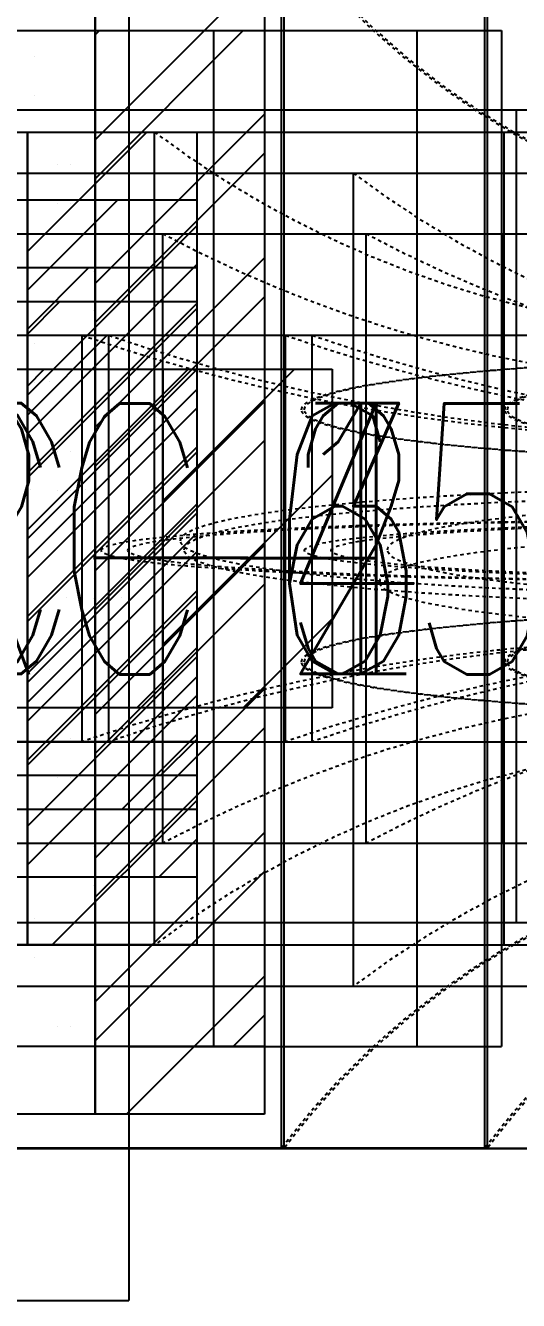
# Model space of a CAD drawing. Header units: inches. Extents: x -31 to 122, y -49 to 49.
# Drawn here: x 55.95 to 70.5, y -22.5 to 15.15 of the extents above; entities that cross this region are included whole.
import ezdxf
from ezdxf.enums import TextEntityAlignment as Align

# ---------------------------------------------------------------- set-up
doc = ezdxf.new("R2010")
doc.units = ezdxf.units.IN
doc.header["$MEASUREMENT"] = 0
doc.linetypes.add('HIDDEN4', pattern=[0.09375, 0.0625, -0.03125])
for name, color, linetype in [('M-BLKA', 4, 'Continuous'), ('M-TRBX-AIRT', 4, 'Continuous'), ('M-TRBX-WTRT', 4, 'Continuous')]:
    doc.layers.add(name, color=color, linetype=linetype)
doc.styles.add('BRA-NRW1', font='romans.shx', dxfattribs={"width": 0.65, "height": 8})

# ---------------------------------------------------------------- blocks, each defined once
blk = doc.blocks.new('HVIF18')
for p, q in [((47, 12), (58, 12)), ((58, 12), (58, -12)), ((47, -12), (58, -12))]:
    blk.add_line(p, q)
blk = doc.blocks.new('HVIF24')
for p, q in [((59, 22.5), (59, -22.5)), ((59, 15), (70, 15)), ((61.5, 15), (61.5, -15)), ((67.5, 15), (67.5, -15)), ((70, 15), (70, -15)), ((59, -15), (70, -15)), ((11, -22.5), (59, -22.5))]:
    blk.add_line(p, q)
blk = doc.blocks.new('hvtb19')
for p, q in [((8, 15), (58, 15)), ((58, 15), (58, -15)), ((58, -15), (8, -15))]:
    blk.add_line(p, q)
at = {"color": 4}
for p, q in [((56.887, 9.905), (56.887, 9.905)), ((57.948, 6.723), (57.948, 6.723)), ((56.887, 1.419), (56.887, 1.419)), ((57.948, -1.763), (57.948, -1.763)), ((56.887, -7.066), (56.887, -7.066)), ((57.948, -10.248), (57.948, -10.248))]:
    blk.add_line(p, q, dxfattribs=at)
blk = doc.blocks.new('hvtb16c')
for p, q in [((6, 12), (56, 12)), ((56, 12), (61, 12)), ((56, -12), (56, 12)), ((56, 12), (56, -12)), ((61, 12), (61, -12)), ((56, -12), (6, -12)), ((61, -12), (56, -12))]:
    blk.add_line(p, q)
at = {"color": 9}
for p, q in [((56, 8.477), (59.523, 12)), ((56, 4.235), (61, 9.235)), ((56, -0.008), (61, 4.992)), ((56, -4.251), (61, 0.749)), ((56, -8.493), (61, -3.493)), ((56.736, -12), (61, -7.736))]:
    blk.add_line(p, q, dxfattribs=at)
at = {"color": 0}
blk.add_line((60.979, -12), (61, -11.979), dxfattribs=at)
blk = doc.blocks.new('hvtb16')
for p, q in [((6, 12), (56, 12)), ((56, 12), (56, -12)), ((56, -12), (6, -12))]:
    blk.add_line(p, q)
blk = doc.blocks.new('hvtb14c')
for p, q in [((6, 10), (56, 10)), ((56, 10), (56, -10)), ((56, 10), (61, 10)), ((56, -10), (56, 10)), ((61, 10), (61, -10)), ((56, -10), (6, -10)), ((61, -10), (56, -10))]:
    blk.add_line(p, q)
at = {"color": 9}
for p, q in [((56, 7.33), (58.67, 10)), ((56, 3.087), (61, 8.087)), ((56, -1.155), (61, 3.845)), ((56, -5.398), (61, -0.398)), ((56, -9.64), (61, -4.64)), ((59.883, -10), (61, -8.883))]:
    blk.add_line(p, q, dxfattribs=at)
blk = doc.blocks.new('hvtb14')
for p, q in [((6, 10), (56, 10)), ((56, 10), (56, -10)), ((56, -10), (6, -10))]:
    blk.add_line(p, q)
blk = doc.blocks.new('hvtb12c')
for p, q in [((6, 8), (56, 8)), ((56, 8), (61, 8)), ((56, -8), (56, 8)), ((56, 8), (56, -8)), ((61, 8), (61, -8)), ((56, -8), (6, -8)), ((61, -8), (56, -8))]:
    blk.add_line(p, q)
at = {"color": 9}
for p, q in [((56, 6.183), (57.817, 8)), ((56, 1.94), (61, 6.94)), ((56, -2.302), (61, 2.698)), ((56, -6.545), (61, -1.545)), ((58.788, -8), (61, -5.788))]:
    blk.add_line(p, q, dxfattribs=at)
blk = doc.blocks.new('hvtb12')
for p, q in [((6, 8), (56, 8)), ((56, 8), (56, -8)), ((56, -8), (6, -8))]:
    blk.add_line(p, q)
blk = doc.blocks.new('hvtb10c')
for p, q in [((6, 7), (56, 7)), ((56, 7), (56, -7)), ((56, 7), (61, 7)), ((56, -7), (56, 7)), ((61, 7), (61, -7)), ((56, -7), (6, -7)), ((61, -7), (56, -7))]:
    blk.add_line(p, q)
at = {"color": 9}
for p, q in [((56, 6.036), (56.964, 7)), ((56, 1.793), (61, 6.793)), ((56, -2.45), (61, 2.55)), ((56, -6.692), (61, -1.692)), ((59.935, -7), (61, -5.935))]:
    blk.add_line(p, q, dxfattribs=at)
blk = doc.blocks.new('hvtb10')
for p, q in [((6, 7), (56, 7)), ((56, 7), (56, -7)), ((56, -7), (6, -7))]:
    blk.add_line(p, q)
blk = doc.blocks.new('hvtbeav1')
for p, q in [((40.408, 6), (58.408, 6)), ((58.408, 6), (94.408, 6)), ((58.408, -6), (58.408, 6)), ((40.408, -6), (58.408, -6)), ((58.408, -6), (94.408, -6))]:
    blk.add_line(p, q)
at = {"color": 4, "linetype": 'HIDDEN4'}
for centre, start, end in [((76.408, 58.5), 251.0754, 288.9246), ((76.408, -58.5), 71.0754, 108.9246)]:
    blk.add_arc(centre, 55.5, start, end, dxfattribs=at)
blk.add_ellipse((76.389, -0.354), major_axis=(-17.423, 0), ratio=0.051213, dxfattribs=at)
blk = doc.blocks.new('hvtb8c')
for p, q in [((6, 6), (56, 6)), ((56, 6), (56, -6)), ((56, 6), (61, 6)), ((56, -6), (56, 6)), ((61, 6), (61, -6)), ((56, -6), (6, -6)), ((61, -6), (56, -6))]:
    blk.add_line(p, q)
at = {"color": 9}
for p, q in [((56, 3.646), (58.354, 6)), ((56, -0.597), (61, 4.403)), ((56, -4.839), (61, 0.161)), ((59.082, -6), (61, -4.082))]:
    blk.add_line(p, q, dxfattribs=at)
blk = doc.blocks.new('hvtb8')
for p, q in [((6, 6), (56, 6)), ((56, 6), (56, -6)), ((56, -6), (6, -6))]:
    blk.add_line(p, q)
blk = doc.blocks.new('hvtb6c')
for p, q in [((6, 5), (56, 5)), ((56, 5), (56, -5)), ((56, 5), (61, 5)), ((56, -5), (56, 5)), ((61, 5), (61, -5)), ((56, -5), (6, -5)), ((61, -5), (56, -5))]:
    blk.add_line(p, q)
at = {"color": 9}
for p, q in [((56, 0.256), (60.744, 5)), ((56, 4.499), (56.501, 5)), ((56, -3.987), (61, 1.013)), ((59.229, -5), (61, -3.229))]:
    blk.add_line(p, q, dxfattribs=at)
blk = doc.blocks.new('hvtb6')
for p, q in [((6, 5), (56, 5)), ((56, 5), (56, -5)), ((56, -5), (6, -5))]:
    blk.add_line(p, q)
blk = doc.blocks.new('hvtb5c')
for p, q in [((10, 5), (60, 5)), ((60, 5), (60, -5)), ((60, 5), (65, 5)), ((60, -5), (60, 5)), ((65, 5), (65, -5)), ((60, -5), (10, -5)), ((65, -5), (60, -5))]:
    blk.add_line(p, q)
at = {"color": 9}
for p, q in [((60, 1.109), (63.891, 5)), ((60, -3.134), (65, 1.866)), ((62.376, -5), (65, -2.376))]:
    blk.add_line(p, q, dxfattribs=at)
at = {"color": 4}
for p, q in [((58.219, 3.571), (58.219, 3.571)), ((56.098, 1.45), (56.098, 1.45)), ((59.28, 0.389), (59.28, 0.389)), ((57.159, -1.732), (57.159, -1.732)), ((58.219, -4.914), (58.219, -4.914))]:
    blk.add_line(p, q, dxfattribs=at)
blk = doc.blocks.new('hvtb5')
for p, q in [((10, 5), (60, 5)), ((60, 5), (60, -5)), ((60, -5), (10, -5))]:
    blk.add_line(p, q)
at = {"color": 4}
for p, q in [((56.645, 4.632), (56.645, 4.632)), ((59.827, 3.571), (59.827, 3.571)), ((57.705, 1.45), (57.705, 1.45)), ((58.766, -1.732), (58.766, -1.732)), ((56.645, -3.854), (56.645, -3.854)), ((59.827, -4.914), (59.827, -4.914))]:
    blk.add_line(p, q, dxfattribs=at)
blk = doc.blocks.new('hvtb22c')
for p, q in [((58, -17), (58, 17)), ((58, 17), (58, -17)), ((63, 17), (63, -17)), ((58, -17), (8, -17)), ((63, -17), (58, -17))]:
    blk.add_line(p, q)
at = {"color": 9}
for p, q in [((58, 11.772), (63, 16.772)), ((58, 7.529), (63, 12.529)), ((58, 3.286), (63, 8.286)), ((58, -0.956), (63, 4.044)), ((58, -5.199), (63, -0.199)), ((58, -9.442), (63, -4.442)), ((58, -13.684), (63, -8.684)), ((58.927, -17), (63, -12.927))]:
    blk.add_line(p, q, dxfattribs=at)
at = {"color": 4}
for p, q in [((56.219, 14.234), (56.219, 14.234)), ((57.28, 11.052), (57.28, 11.052)), ((56.219, 5.748), (56.219, 5.748)), ((57.28, 2.567), (57.28, 2.567)), ((56.219, -2.737), (56.219, -2.737)), ((57.28, -5.919), (57.28, -5.919)), ((56.219, -11.222), (56.219, -11.222)), ((57.28, -14.404), (57.28, -14.404))]:
    blk.add_line(p, q, dxfattribs=at)
blk = doc.blocks.new('hvtb22')
for p, q in [((58, 17), (58, -17)), ((58, -17), (8, -17))]:
    blk.add_line(p, q)
at = {"color": 4}
for p, q in [((56.887, 11.052), (56.887, 11.052)), ((57.948, 7.87), (57.948, 7.87)), ((56.887, 2.567), (56.887, 2.567)), ((57.948, -0.615), (57.948, -0.615)), ((56.887, -5.919), (56.887, -5.919)), ((57.948, -9.101), (57.948, -9.101)), ((56.887, -14.404), (56.887, -14.404))]:
    blk.add_line(p, q, dxfattribs=at)
blk = doc.blocks.new('hvtb19c')
for p, q in [((8, 15), (58, 15)), ((58, 15), (63, 15)), ((58, -15), (58, 15)), ((58, 15), (58, -15)), ((63, 15), (63, -15)), ((58, -15), (8, -15)), ((63, -15), (58, -15))]:
    blk.add_line(p, q)
at = {"color": 9}
for p, q in [((58, 10.624), (62.376, 15)), ((58, 6.382), (63, 11.382)), ((58, 2.139), (63, 7.139)), ((58, -2.103), (63, 2.897)), ((58, -6.346), (63, -1.346)), ((58, -10.589), (63, -5.589)), ((58, -14.831), (63, -9.831)), ((62.074, -15), (63, -14.074))]:
    blk.add_line(p, q, dxfattribs=at)
at = {"color": 4}
for p, q in [((58, 14.867), (58.133, 15)), ((56.219, 13.087), (56.219, 13.087)), ((57.28, 9.905), (57.28, 9.905)), ((56.219, 4.601), (56.219, 4.601)), ((57.28, 1.419), (57.28, 1.419)), ((56.219, -3.884), (56.219, -3.884)), ((57.28, -7.066), (57.28, -7.066)), ((56.219, -12.369), (56.219, -12.369))]:
    blk.add_line(p, q, dxfattribs=at)
blk = doc.blocks.new('hvtbsav2')
for p, q in [((45.62, 6), (63.62, 6)), ((63.62, -6), (63.62, 6)), ((63.62, 6), (99.62, 6)), ((45.62, -6), (63.62, -6)), ((63.62, -6), (99.62, -6))]:
    blk.add_line(p, q)
at = {"color": 4, "linetype": 'HIDDEN4'}
for centre, start, end in [((81.62, 58.5), 251.0754, 288.9246), ((81.62, -58.5), 71.0754, 108.9246)]:
    blk.add_arc(centre, 55.5, start, end, dxfattribs=at)
blk.add_ellipse((81.601, -0.354), major_axis=(-17.423, 0), ratio=0.051213, dxfattribs=at)
blk = doc.blocks.new('hvtbsav1')
for p, q in [((46.408, 6), (64.408, 6)), ((64.408, 6), (100.408, 6)), ((64.408, -6), (64.408, 6)), ((46.408, -6), (64.408, -6)), ((64.408, -6), (100.408, -6))]:
    blk.add_line(p, q)
at = {"color": 4, "linetype": 'HIDDEN4'}
for centre, start, end in [((82.408, 58.5), 251.0754, 288.9246), ((82.408, -58.5), 71.0754, 108.9246)]:
    blk.add_arc(centre, 55.5, start, end, dxfattribs=at)
blk.add_ellipse((82.389, -0.354), major_axis=(-17.423, 0), ratio=0.051213, dxfattribs=at)
blk = doc.blocks.new('hvtbeav6')
for q in [(63.504, 18), (45.504, -18), (99.504, -18)]:
    blk.add_line((63.504, -18), q)
at = {"color": 4, "linetype": 'HIDDEN4'}
for centre, start, end in [((81.504, 31.5), 216.8699, 323.1301), ((81.504, -31.5), 36.8699, 143.1301)]:
    blk.add_arc(centre, 22.5, start, end, dxfattribs=at)
for centre in [(81.592, 3.802), (81.592, -3.647)]:
    blk.add_ellipse(centre, major_axis=(-17.498, 0), ratio=0.090909, dxfattribs=at)
blk = doc.blocks.new('hvtbeav5')
for p, q in [((63.584, -18), (63.584, 18)), ((45.584, -18), (63.584, -18)), ((63.584, -18), (99.584, -18))]:
    blk.add_line(p, q)
at = {"color": 4, "linetype": 'HIDDEN4'}
for centre, start, end in [((81.584, 31.5), 216.8699, 323.1301), ((81.584, -31.5), 36.8699, 143.1301)]:
    blk.add_arc(centre, 22.5, start, end, dxfattribs=at)
for centre in [(81.673, 3.802), (81.673, -3.647)]:
    blk.add_ellipse(centre, major_axis=(-17.498, 0), ratio=0.090909, dxfattribs=at)
blk = doc.blocks.new('hvtbeav4')
for p, q in [((41.75, 12), (59.75, 12)), ((59.75, -12), (59.75, 12)), ((59.75, 12), (95.75, 12)), ((41.75, -12), (59.75, -12)), ((59.75, -12), (95.75, -12))]:
    blk.add_line(p, q)
at = {"color": 4, "linetype": 'HIDDEN4'}
for centre, start, end in [((77.75, 36), 233.1301, 306.8699), ((77.75, -36), 53.1301, 126.8699)]:
    blk.add_arc(centre, 30, start, end, dxfattribs=at)
blk.add_ellipse((78.016, -0.067), major_axis=(-17.498, 0), ratio=0.090909, dxfattribs=at)
blk = doc.blocks.new('hvtbeav3')
for p, q in [((42, 9), (60, 9)), ((60, -9), (60, 9)), ((60, 9), (96, 9)), ((42, -9), (60, -9)), ((60, -9), (96, -9))]:
    blk.add_line(p, q)
at = {"color": 4, "linetype": 'HIDDEN4'}
for centre, start, end in [((78, 42.75), 241.9275, 298.0725), ((78, -42.75), 61.9275, 118.0725)]:
    blk.add_arc(centre, 38.25, start, end, dxfattribs=at)
blk.add_ellipse((78.127, -0.335), major_axis=(-17.498, 0), ratio=0.090909, dxfattribs=at)
blk = doc.blocks.new('hvtbeav2')
for p, q in [((39.62, 6), (57.62, 6)), ((57.62, 6), (93.62, 6)), ((57.62, -6), (57.62, 6)), ((39.62, -6), (57.62, -6)), ((57.62, -6), (93.62, -6))]:
    blk.add_line(p, q)
at = {"color": 4, "linetype": 'HIDDEN4'}
for centre, start, end in [((75.62, 58.5), 251.0754, 288.9246), ((75.62, -58.5), 71.0754, 108.9246)]:
    blk.add_arc(centre, 55.5, start, end, dxfattribs=at)
blk.add_ellipse((75.601, -0.354), major_axis=(-17.423, 0), ratio=0.051213, dxfattribs=at)
blk = doc.blocks.new('hvtbsav6')
for q in [(69.504, 18), (51.504, -18), (105.504, -18)]:
    blk.add_line((69.504, -18), q)
at = {"color": 4, "linetype": 'HIDDEN4'}
for centre, start, end in [((87.504, 31.5), 216.8699, 323.1301), ((87.504, -31.5), 36.8699, 143.1301)]:
    blk.add_arc(centre, 22.5, start, end, dxfattribs=at)
for centre in [(87.592, 3.802), (87.592, -3.647)]:
    blk.add_ellipse(centre, major_axis=(-17.498, 0), ratio=0.090909, dxfattribs=at)
blk = doc.blocks.new('hvtbsav5')
for p, q in [((69.584, -18), (69.584, 18)), ((51.584, -18), (69.584, -18)), ((69.584, -18), (105.584, -18))]:
    blk.add_line(p, q)
at = {"color": 4, "linetype": 'HIDDEN4'}
for centre, start, end in [((87.584, 31.5), 216.8699, 323.1301), ((87.584, -31.5), 36.8699, 143.1301)]:
    blk.add_arc(centre, 22.5, start, end, dxfattribs=at)
for centre in [(87.673, 3.802), (87.673, -3.647)]:
    blk.add_ellipse(centre, major_axis=(-17.498, 0), ratio=0.090909, dxfattribs=at)
blk = doc.blocks.new('hvtbsav4')
for p, q in [((47.625, 10.783), (65.625, 10.783)), ((65.625, -13.217), (65.625, 10.783)), ((65.625, 10.783), (101.625, 10.783)), ((47.625, -13.217), (65.625, -13.217)), ((65.625, -13.217), (101.625, -13.217))]:
    blk.add_line(p, q)
at = {"color": 4, "linetype": 'HIDDEN4'}
for centre, start, end in [((83.625, 34.783), 233.1301, 306.8699), ((83.625, -37.217), 53.1301, 126.8699)]:
    blk.add_arc(centre, 30, start, end, dxfattribs=at)
blk.add_ellipse((83.891, -1.284), major_axis=(-17.498, 0), ratio=0.090909, dxfattribs=at)
blk = doc.blocks.new('hvtbsav3')
for p, q in [((48, 9), (66, 9)), ((66, -9), (66, 9)), ((66, 9), (102, 9)), ((48, -9), (66, -9)), ((66, -9), (102, -9))]:
    blk.add_line(p, q)
at = {"color": 4, "linetype": 'HIDDEN4'}
for centre, start, end in [((84, 42.75), 241.9275, 298.0725), ((84, -42.75), 61.9275, 118.0725)]:
    blk.add_arc(centre, 38.25, start, end, dxfattribs=at)
blk.add_ellipse((84.127, -0.335), major_axis=(-17.498, 0), ratio=0.090909, dxfattribs=at)
blk = doc.blocks.new('TB-SV3')
for p, q in [((4.049, 9), (106.049, 9)), ((70.049, -9), (70.049, 9)), ((4.049, -9), (106.049, -9))]:
    blk.add_line(p, q)
at = {"layer": 'M-BLKA', "style": 'BRA-NRW1', "width": 0.65}
for tag, p in [('BOXTYPE', (25.049, 0)), ('HEAT', (58.049, 0)), ('SOUND', (88.049, 0)), ('ATC', (20.623, -27))]:
    blk.add_attdef(tag, text='', height=8, dxfattribs=at).set_placement(p, align=Align.MIDDLE_CENTER)
at = {"layer": 'M-TRBX-AIRT', "style": 'BRA-NRW1', "width": 0.65}
blk.add_attdef('AIR', text='', height=8, dxfattribs=at).set_placement((20.623, -15), align=Align.MIDDLE_CENTER)
at = {"layer": 'M-TRBX-WTRT', "style": 'BRA-NRW1', "width": 0.65}
blk.add_attdef('WATER', text='', height=8, dxfattribs=at).set_placement((20.623, -15), align=Align.MIDDLE_CENTER)
blk = doc.blocks.new('TB-SV2')
for p, q in [((4.049, 9), (106.049, 9)), ((70.049, -9), (70.049, 9)), ((4.049, -9), (106.049, -9))]:
    blk.add_line(p, q)
at = {"layer": 'M-BLKA', "style": 'BRA-NRW1', "width": 0.65}
for tag, p in [('BOXTYPE', (25.049, 0)), ('HEAT', (58.049, 0)), ('SOUND', (88.049, 0)), ('ATC', (20.623, -27))]:
    blk.add_attdef(tag, text='', height=8, dxfattribs=at).set_placement(p, align=Align.MIDDLE_CENTER)
at = {"layer": 'M-TRBX-AIRT', "style": 'BRA-NRW1', "width": 0.65}
blk.add_attdef('AIR', text='', height=8, dxfattribs=at).set_placement((20.623, -15), align=Align.MIDDLE_CENTER)
at = {"layer": 'M-TRBX-WTRT', "style": 'BRA-NRW1', "width": 0.65}
blk.add_attdef('WATER', text='', height=8, dxfattribs=at).set_placement((20.623, -15), align=Align.MIDDLE_CENTER)
blk = doc.blocks.new('TB-SV1')
for p, q in [((4.049, 9), (106.049, 9)), ((70.049, -9), (70.049, 9)), ((4.049, -9), (106.049, -9))]:
    blk.add_line(p, q)
at = {"layer": 'M-BLKA', "style": 'BRA-NRW1', "width": 0.65}
for tag, p in [('BOXTYPE', (25.049, 0)), ('HEAT', (58.049, 0)), ('SOUND', (88.049, 0)), ('ATC', (23.063, -27))]:
    blk.add_attdef(tag, text='', height=8, dxfattribs=at).set_placement(p, align=Align.MIDDLE_CENTER)
at = {"layer": 'M-TRBX-AIRT', "style": 'BRA-NRW1', "width": 0.65}
blk.add_attdef('AIR', text='', height=8, dxfattribs=at).set_placement((23.063, -15), align=Align.MIDDLE_CENTER)
at = {"layer": 'M-TRBX-WTRT', "style": 'BRA-NRW1', "width": 0.65}
blk.add_attdef('WATER', text='', height=8, dxfattribs=at).set_placement((23.063, -15), align=Align.MIDDLE_CENTER)
blk = doc.blocks.new('TB-EV6')
for p, q in [((69.504, -18), (69.504, 18)), ((0, -18), (105.504, -18))]:
    blk.add_line(p, q)
at = {"layer": 'M-BLKA', "style": 'BRA-NRW1', "width": 0.65}
for tag, p in [('BOXTYPE', (22.752, 0)), ('SOUND', (87.504, 0)), ('ATC', (18.519, -36.565))]:
    blk.add_attdef(tag, text='', height=8, dxfattribs=at).set_placement(p, align=Align.MIDDLE_CENTER)
at = {"layer": 'M-TRBX-AIRT', "style": 'BRA-NRW1', "width": 0.65}
blk.add_attdef('AIR', text='', height=8, dxfattribs=at).set_placement((18.519, -24.188), align=Align.MIDDLE_CENTER)
at = {"layer": 'M-TRBX-WTRT', "style": 'BRA-NRW1', "width": 0.65}
blk.add_attdef('WATER', text='', height=8, dxfattribs=at).set_placement((18.519, -24.188), align=Align.MIDDLE_CENTER)
blk = doc.blocks.new('TB-EV5')
blk.add_line((9.024, -18.013), (109.916, -18.013))
at = {"layer": 'M-BLKA', "style": 'BRA-NRW1', "width": 0.65}
for tag, p in [('BOXTYPE', (27.123, -0.013)), ('SOUND', (91.916, -0.013)), ('ATC', (22.85, -36.577))]:
    blk.add_attdef(tag, text='', height=8, dxfattribs=at).set_placement(p, align=Align.MIDDLE_CENTER)
at = {"layer": 'M-TRBX-AIRT', "style": 'BRA-NRW1', "width": 0.65}
blk.add_attdef('AIR', text='', height=8, dxfattribs=at).set_placement((22.85, -24.201), align=Align.MIDDLE_CENTER)
at = {"layer": 'M-TRBX-WTRT', "style": 'BRA-NRW1', "width": 0.65}
blk.add_attdef('WATER', text='', height=8, dxfattribs=at).set_placement((22.85, -24.201), align=Align.MIDDLE_CENTER)
blk = doc.blocks.new('TB-EV4')
for p, q in [((4.331, 12), (106.081, 12)), ((70.081, -12), (70.081, 12)), ((4.331, -12), (106.081, -12))]:
    blk.add_line(p, q)
at = {"layer": 'M-BLKA', "style": 'BRA-NRW1', "width": 0.65}
for tag, p in [('BOXTYPE', (25.206, 0)), ('SOUND', (88.081, 0)), ('ATC', (20.907, -30))]:
    blk.add_attdef(tag, text='', height=8, dxfattribs=at).set_placement(p, align=Align.MIDDLE_CENTER)
at = {"layer": 'M-TRBX-AIRT', "style": 'BRA-NRW1', "width": 0.65}
blk.add_attdef('AIR', text='', height=8, dxfattribs=at).set_placement((20.907, -18), align=Align.MIDDLE_CENTER)
at = {"layer": 'M-TRBX-WTRT', "style": 'BRA-NRW1', "width": 0.65}
blk.add_attdef('WATER', text='', height=8, dxfattribs=at).set_placement((20.907, -18), align=Align.MIDDLE_CENTER)
blk = doc.blocks.new('TB-EV3')
for p, q in [((4.049, 9), (106.049, 9)), ((70.049, -9), (70.049, 9)), ((4.049, -9), (106.049, -9))]:
    blk.add_line(p, q)
at = {"layer": 'M-BLKA', "style": 'BRA-NRW1', "width": 0.65}
for tag, p in [('BOXTYPE', (25.049, 0)), ('SOUND', (88.049, 0)), ('ATC', (20.625, -27))]:
    blk.add_attdef(tag, text='', height=8, dxfattribs=at).set_placement(p, align=Align.MIDDLE_CENTER)
at = {"layer": 'M-TRBX-AIRT', "style": 'BRA-NRW1', "width": 0.65}
blk.add_attdef('AIR', text='', height=8, dxfattribs=at).set_placement((20.625, -15), align=Align.MIDDLE_CENTER)
at = {"layer": 'M-TRBX-WTRT', "style": 'BRA-NRW1', "width": 0.65}
blk.add_attdef('WATER', text='', height=8, dxfattribs=at).set_placement((20.625, -15), align=Align.MIDDLE_CENTER)
blk = doc.blocks.new('TB-EV2')
for p, q in [((4.049, 9), (106.049, 9)), ((70.049, -9), (70.049, 9)), ((4.049, -9), (106.049, -9))]:
    blk.add_line(p, q)
at = {"layer": 'M-BLKA', "style": 'BRA-NRW1', "width": 0.65}
for tag, p in [('BOXTYPE', (25.049, 0)), ('SOUND', (88.049, 0)), ('ATC', (20.625, -27))]:
    blk.add_attdef(tag, text='', height=8, dxfattribs=at).set_placement(p, align=Align.MIDDLE_CENTER)
at = {"layer": 'M-TRBX-AIRT', "style": 'BRA-NRW1', "width": 0.65}
blk.add_attdef('AIR', text='', height=8, dxfattribs=at).set_placement((20.623, -15), align=Align.MIDDLE_CENTER)
at = {"layer": 'M-TRBX-WTRT', "style": 'BRA-NRW1', "width": 0.65}
blk.add_attdef('WATER', text='', height=8, dxfattribs=at).set_placement((20.623, -15), align=Align.MIDDLE_CENTER)
blk = doc.blocks.new('TB-VCV8')
for p, q in [((6, 7), (61, 7)), ((61, 7), (61, -7)), ((61, -7), (6, -7))]:
    blk.add_line(p, q)
at = {"layer": 'M-BLKA', "style": 'BRA-NRW1', "width": 0.65}
for tag, p in [('BOXTYPE', (33.5, 0)), ('ATC', (25.13, -25.52))]:
    blk.add_attdef(tag, text='', height=8, dxfattribs=at).set_placement(p, align=Align.MIDDLE_CENTER)
at = {"layer": 'M-TRBX-AIRT', "style": 'BRA-NRW1', "width": 0.65}
blk.add_attdef('AIR', text='', height=8, dxfattribs=at).set_placement((25.13, -13.155), align=Align.MIDDLE_CENTER)
at = {"layer": 'M-TRBX-WTRT', "style": 'BRA-NRW1', "width": 0.65}
blk.add_attdef('WATER', text='', height=8, dxfattribs=at).set_placement((25.13, -13.155), align=Align.MIDDLE_CENTER)
blk = doc.blocks.new('TB-VCV6')
for p, q in [((6, 7), (61, 7)), ((61, 7), (61, -7)), ((61, -7), (6, -7))]:
    blk.add_line(p, q)
at = {"layer": 'M-BLKA', "style": 'BRA-NRW1', "width": 0.65}
for tag, p in [('BOXTYPE', (33.5, 0)), ('ATC', (25.13, -25.52))]:
    blk.add_attdef(tag, text='', height=8, dxfattribs=at).set_placement(p, align=Align.MIDDLE_CENTER)
at = {"layer": 'M-TRBX-AIRT', "style": 'BRA-NRW1', "width": 0.65}
blk.add_attdef('AIR', text='', height=8, dxfattribs=at).set_placement((25.13, -13.155), align=Align.MIDDLE_CENTER)
at = {"layer": 'M-TRBX-WTRT', "style": 'BRA-NRW1', "width": 0.65}
blk.add_attdef('WATER', text='', height=8, dxfattribs=at).set_placement((25.13, -13.155), align=Align.MIDDLE_CENTER)
blk = doc.blocks.new('TB-VCV5')
for p, q in [((6, 7), (61, 7)), ((61, 7), (61, -7)), ((61, -7), (6, -7))]:
    blk.add_line(p, q)
at = {"layer": 'M-BLKA', "style": 'BRA-NRW1', "width": 0.65}
for tag, p in [('BOXTYPE', (33.5, 0)), ('ATC', (23.863, -25.376))]:
    blk.add_attdef(tag, text='', height=8, dxfattribs=at).set_placement(p, align=Align.MIDDLE_CENTER)
at = {"layer": 'M-TRBX-AIRT', "style": 'BRA-NRW1', "width": 0.65}
blk.add_attdef('AIR', text='', height=8, dxfattribs=at).set_placement((23.863, -13.188), align=Align.MIDDLE_CENTER)
at = {"layer": 'M-TRBX-WTRT', "style": 'BRA-NRW1', "width": 0.65}
blk.add_attdef('WATER', text='', height=8, dxfattribs=at).set_placement((23.863, -13.188), align=Align.MIDDLE_CENTER)
blk = doc.blocks.new('TB-VCV22')
for p, q in [((63, 17), (63, -17)), ((63, -17), (8, -17))]:
    blk.add_line(p, q)
at = {"layer": 'M-BLKA', "style": 'BRA-NRW1', "width": 0.65}
for tag, p in [('BOXTYPE', (35.5, 0)), ('ATC', (27.13, -35.52))]:
    blk.add_attdef(tag, text='', height=8, dxfattribs=at).set_placement(p, align=Align.MIDDLE_CENTER)
at = {"layer": 'M-TRBX-AIRT', "style": 'BRA-NRW1', "width": 0.65}
blk.add_attdef('AIR', text='', height=8, dxfattribs=at).set_placement((27.13, -23.155), align=Align.MIDDLE_CENTER)
at = {"layer": 'M-TRBX-WTRT', "style": 'BRA-NRW1', "width": 0.65}
blk.add_attdef('WATER', text='', height=8, dxfattribs=at).set_placement((27.13, -23.155), align=Align.MIDDLE_CENTER)
blk = doc.blocks.new('TB-VCV19')
for p, q in [((8, 15), (63, 15)), ((63, 15), (63, -15)), ((63, -15), (8, -15))]:
    blk.add_line(p, q)
at = {"layer": 'M-BLKA', "style": 'BRA-NRW1', "width": 0.65}
for tag, p in [('BOXTYPE', (35.5, 0)), ('ATC', (27.13, -33.52))]:
    blk.add_attdef(tag, text='', height=8, dxfattribs=at).set_placement(p, align=Align.MIDDLE_CENTER)
at = {"layer": 'M-TRBX-AIRT', "style": 'BRA-NRW1', "width": 0.65}
blk.add_attdef('AIR', text='', height=8, dxfattribs=at).set_placement((27.13, -21.155), align=Align.MIDDLE_CENTER)
at = {"layer": 'M-TRBX-WTRT', "style": 'BRA-NRW1', "width": 0.65}
blk.add_attdef('WATER', text='', height=8, dxfattribs=at).set_placement((27.13, -21.155), align=Align.MIDDLE_CENTER)
blk = doc.blocks.new('TB-VCV16')
for p, q in [((6, 12), (61, 12)), ((61, 12), (61, -12)), ((61, -12), (6, -12))]:
    blk.add_line(p, q)
at = {"layer": 'M-BLKA', "style": 'BRA-NRW1', "width": 0.65}
for tag, p in [('BOXTYPE', (33.5, 0)), ('ATC', (25.13, -30.52))]:
    blk.add_attdef(tag, text='', height=8, dxfattribs=at).set_placement(p, align=Align.MIDDLE_CENTER)
at = {"layer": 'M-TRBX-AIRT', "style": 'BRA-NRW1', "width": 0.65}
blk.add_attdef('AIR', text='', height=8, dxfattribs=at).set_placement((25.13, -18.155), align=Align.MIDDLE_CENTER)
at = {"layer": 'M-TRBX-WTRT', "style": 'BRA-NRW1', "width": 0.65}
blk.add_attdef('WATER', text='', height=8, dxfattribs=at).set_placement((25.13, -18.155), align=Align.MIDDLE_CENTER)
blk = doc.blocks.new('TB-VCV14')
for p, q in [((6, 10), (61, 10)), ((61, 10), (61, -10)), ((61, -10), (6, -10))]:
    blk.add_line(p, q)
at = {"layer": 'M-BLKA', "style": 'BRA-NRW1', "width": 0.65}
for tag, p in [('BOXTYPE', (33.5, 0)), ('ATC', (25.13, -28.52))]:
    blk.add_attdef(tag, text='', height=8, dxfattribs=at).set_placement(p, align=Align.MIDDLE_CENTER)
at = {"layer": 'M-TRBX-AIRT', "style": 'BRA-NRW1', "width": 0.65}
blk.add_attdef('AIR', text='', height=8, dxfattribs=at).set_placement((25.13, -16.155), align=Align.MIDDLE_CENTER)
at = {"layer": 'M-TRBX-WTRT', "style": 'BRA-NRW1', "width": 0.65}
blk.add_attdef('WATER', text='', height=8, dxfattribs=at).set_placement((25.13, -16.155), align=Align.MIDDLE_CENTER)
blk = doc.blocks.new('TB-VCV12')
for p, q in [((6, 8), (61, 8)), ((61, 8), (61, -8)), ((61, -8), (6, -8))]:
    blk.add_line(p, q)
at = {"layer": 'M-BLKA', "style": 'BRA-NRW1', "width": 0.65}
for tag, p in [('BOXTYPE', (33.5, 0)), ('ATC', (25.13, -26.52))]:
    blk.add_attdef(tag, text='', height=8, dxfattribs=at).set_placement(p, align=Align.MIDDLE_CENTER)
at = {"layer": 'M-TRBX-AIRT', "style": 'BRA-NRW1', "width": 0.65}
blk.add_attdef('AIR', text='', height=8, dxfattribs=at).set_placement((25.13, -14.155), align=Align.MIDDLE_CENTER)
at = {"layer": 'M-TRBX-WTRT', "style": 'BRA-NRW1', "width": 0.65}
blk.add_attdef('WATER', text='', height=8, dxfattribs=at).set_placement((25.13, -14.155), align=Align.MIDDLE_CENTER)
blk = doc.blocks.new('TB-VCV10')
for p, q in [((6, 7), (61, 7)), ((61, 7), (61, -7)), ((61, -7), (6, -7))]:
    blk.add_line(p, q)
at = {"layer": 'M-BLKA', "style": 'BRA-NRW1', "width": 0.65}
for tag, p in [('BOXTYPE', (33.5, 0)), ('ATC', (25.13, -25.52))]:
    blk.add_attdef(tag, text='', height=8, dxfattribs=at).set_placement(p, align=Align.MIDDLE_CENTER)
at = {"layer": 'M-TRBX-AIRT', "style": 'BRA-NRW1', "width": 0.65}
blk.add_attdef('AIR', text='', height=8, dxfattribs=at).set_placement((25.13, -13.155), align=Align.MIDDLE_CENTER)
at = {"layer": 'M-TRBX-WTRT', "style": 'BRA-NRW1', "width": 0.65}
blk.add_attdef('WATER', text='', height=8, dxfattribs=at).set_placement((25.13, -13.155), align=Align.MIDDLE_CENTER)
blk = doc.blocks.new('TB-SV6')
for p, q in [((69.504, -18), (69.504, 18)), ((0, -18), (105.504, -18))]:
    blk.add_line(p, q)
at = {"layer": 'M-BLKA', "style": 'BRA-NRW1', "width": 0.65}
for tag, p in [('BOXTYPE', (22.752, 0)), ('HEAT', (57.504, 0)), ('SOUND', (87.504, 0)), ('ATC', (18.519, -36.565))]:
    blk.add_attdef(tag, text='', height=8, dxfattribs=at).set_placement(p, align=Align.MIDDLE_CENTER)
at = {"layer": 'M-TRBX-AIRT', "style": 'BRA-NRW1', "width": 0.65}
blk.add_attdef('AIR', text='', height=8, dxfattribs=at).set_placement((18.519, -24.188), align=Align.MIDDLE_CENTER)
at = {"layer": 'M-TRBX-WTRT', "style": 'BRA-NRW1', "width": 0.65}
blk.add_attdef('WATER', text='', height=8, dxfattribs=at).set_placement((18.519, -24.188), align=Align.MIDDLE_CENTER)
blk = doc.blocks.new('TB-SV5')
blk.add_line((4.258, -18.013), (109.843, -18.013))
at = {"layer": 'M-BLKA', "style": 'BRA-NRW1', "width": 0.65}
for tag, p in [('BOXTYPE', (27.05, -0.013)), ('HEAT', (61.843, -0.013)), ('SOUND', (91.843, -0.013)), ('ATC', (22.777, -36.577))]:
    blk.add_attdef(tag, text='', height=8, dxfattribs=at).set_placement(p, align=Align.MIDDLE_CENTER)
at = {"layer": 'M-TRBX-AIRT', "style": 'BRA-NRW1', "width": 0.65}
blk.add_attdef('AIR', text='', height=8, dxfattribs=at).set_placement((22.777, -24.201), align=Align.MIDDLE_CENTER)
at = {"layer": 'M-TRBX-WTRT', "style": 'BRA-NRW1', "width": 0.65}
blk.add_attdef('WATER', text='', height=8, dxfattribs=at).set_placement((22.777, -24.201), align=Align.MIDDLE_CENTER)
blk = doc.blocks.new('TB-SV4')
for p, q in [((4.69, 12.659), (106.44, 12.659)), ((70.44, -11.341), (70.44, 12.659)), ((4.69, -11.341), (106.44, -11.341))]:
    blk.add_line(p, q)
at = {"layer": 'M-BLKA', "style": 'BRA-NRW1', "width": 0.65}
for tag, p in [('BOXTYPE', (25.049, 0)), ('HEAT', (58.049, 0)), ('SOUND', (88.049, 0)), ('ATC', (21.264, -29.341))]:
    blk.add_attdef(tag, text='', height=8, dxfattribs=at).set_placement(p, align=Align.MIDDLE_CENTER)
at = {"layer": 'M-TRBX-AIRT', "style": 'BRA-NRW1', "width": 0.65}
blk.add_attdef('AIR', text='', height=8, dxfattribs=at).set_placement((21.264, -17.341), align=Align.MIDDLE_CENTER)
at = {"layer": 'M-TRBX-WTRT', "style": 'BRA-NRW1', "width": 0.65}
blk.add_attdef('WATER', text='', height=8, dxfattribs=at).set_placement((21.264, -17.341), align=Align.MIDDLE_CENTER)

msp = doc.modelspace()

# ---------------------------------------------------------------- block references
for name in ['HVIF24', 'TB-EV6', 'TB-EV5', 'hvtbeav6', 'hvtbeav5', 'hvtbsav6', 'hvtbsav5', 'HVIF18', 'hvtb22c', 'hvtb22', 'TB-VCV22', 'hvtb19', 'hvtb19c', 'TB-VCV19', 'TB-EV4', 'TB-VCV16', 'hvtb16c', 'hvtb16', 'hvtbeav4', 'hvtbsav4', 'TB-VCV14', 'hvtb14c', 'hvtb14', 'TB-EV3', 'TB-EV2', 'hvtbeav3', 'hvtbsav3', 'TB-VCV12', 'hvtb12c', 'hvtb12', 'TB-VCV5', 'TB-VCV8', 'TB-VCV6', 'TB-VCV10', 'hvtb10c', 'hvtb10', 'hvtbeav1', 'hvtb8c', 'hvtb8', 'hvtbsav2', 'hvtbsav1', 'hvtbeav2', 'hvtb6c', 'hvtb6', 'hvtb5c', 'hvtb5']:
    msp.add_blockref(name, (0, 0))
ref = msp.add_blockref('TB-SV6', (0, 0))
ref.add_attrib('HEAT', 'RC-6', dxfattribs={"layer": 'M-BLKA', "height": 8, "style": 'BRA-NRW1', "width": 0.65}).set_placement((57.504, 0), align=Align.MIDDLE_CENTER)
ref = msp.add_blockref('TB-SV5', (0, 0))
ref.add_attrib('HEAT', 'RC-5', dxfattribs={"layer": 'M-BLKA', "height": 8, "style": 'BRA-NRW1', "width": 0.65}).set_placement((61.843, -0.013), align=Align.MIDDLE_CENTER)
ref = msp.add_blockref('TB-SV4', (0, 0))
ref.add_attrib('HEAT', 'RC-4', dxfattribs={"layer": 'M-BLKA', "height": 8, "style": 'BRA-NRW1', "width": 0.65}).set_placement((58.049, 0), align=Align.MIDDLE_CENTER)
ref = msp.add_blockref('TB-SV3', (0, 0))
ref.add_attrib('HEAT', 'RC-3', dxfattribs={"layer": 'M-BLKA', "height": 8, "style": 'BRA-NRW1', "width": 0.65}).set_placement((58.049, 0), align=Align.MIDDLE_CENTER)
ref = msp.add_blockref('TB-SV2', (0, 0))
ref.add_attrib('HEAT', 'RC-2', dxfattribs={"layer": 'M-BLKA', "height": 8, "style": 'BRA-NRW1', "width": 0.65}).set_placement((58.049, 0), align=Align.MIDDLE_CENTER)
ref = msp.add_blockref('TB-SV1', (0, 0))
ref.add_attrib('HEAT', 'RC-1', dxfattribs={"layer": 'M-BLKA', "height": 8, "style": 'BRA-NRW1', "width": 0.65}).set_placement((58.049, 0), align=Align.MIDDLE_CENTER)

doc.saveas('drawing.dxf')
